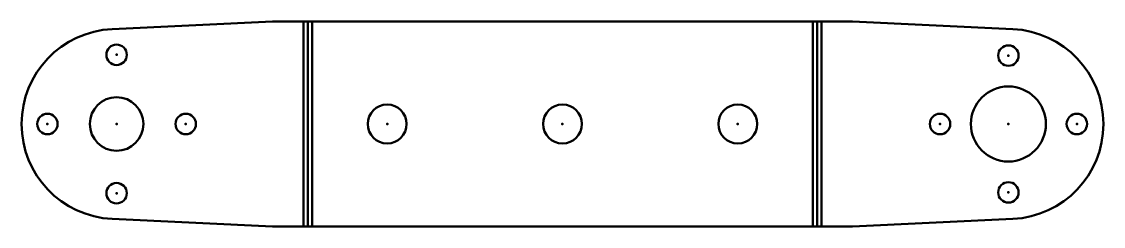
# Model space of a CAD drawing. Header units: millimetres. Extents: x -82 to 29, y -21 to 0.
import ezdxf

# ---------------------------------------------------------------- set-up
doc = ezdxf.new("R2010")
doc.units = ezdxf.units.MM
for name, color, linetype, lineweight in [('IV_ARC_CENTERS', 7, 'Continuous', 50), ('IV_BEND_DOWN', 7, 'Continuous', 50), ('IV_INTERIOR_PROFILES', 7, 'Continuous', 50), ('IV_OUTER_PROFILE', 7, 'Continuous', 50), ('IV_TANGENT', 7, 'Continuous', 50)]:
    doc.layers.add(name, color=color, linetype=linetype, lineweight=lineweight)

msp = doc.modelspace()

# ---------------------------------------------------------------- linework, layer by layer
at = {"layer": 'IV_ARC_CENTERS'}
for p in [(-72.37, -3.4), (19.19, -3.48), (-79.47, -10.5), (-72.37, -10.5), (-72.37, -10.5), (-65.27, -10.5), (-44.59, -10.5), (-26.59, -10.5), (-8.59, -10.5), (12.17, -10.5), (19.19, -10.5), (19.19, -10.5), (26.22, -10.5), (-72.37, -17.6), (19.19, -17.52)]:
    msp.add_point(p, dxfattribs=at)
at = {"layer": 'IV_BEND_DOWN'}
for p, q in [((-52.73, -21), (-52.73, 0)), ((-0.45, -21), (-0.45, 0))]:
    msp.add_line(p, q, dxfattribs=at)
at = {"layer": 'IV_INTERIOR_PROFILES'}
for centre, radius in [((-72.37, -3.4), 1.05), ((19.19, -3.48), 1.05), ((19.19, -10.5), 3.85), ((-72.37, -10.5), 2.75), ((-44.59, -10.5), 2), ((-26.59, -10.5), 2), ((-8.59, -10.5), 2), ((-79.47, -10.5), 1.05), ((-65.27, -10.5), 1.05), ((12.17, -10.5), 1.05), ((26.22, -10.5), 1.05), ((-72.37, -17.6), 1.05), ((19.19, -17.52), 1.05)]:
    msp.add_circle(centre, radius, dxfattribs=at)
at = {"layer": 'IV_OUTER_PROFILE'}
for p, q in [((-72.82, -0.76), (-56.37, 0)), ((-56.37, 0), (3.19, 0)), ((19.64, -0.76), (3.19, 0)), ((-56.37, -21), (-72.82, -20.24)), ((3.19, -21), (-56.37, -21)), ((3.19, -21), (19.64, -20.24))]:
    msp.add_line(p, q, dxfattribs=at)
for centre, start, end in [((-72.37, -10.5), 92.6466, 267.3534), ((19.19, -10.5), 272.6466, 87.3534)]:
    msp.add_arc(centre, 9.75, start, end, dxfattribs=at)
at = {"layer": 'IV_TANGENT'}
for p, q in [((-53.18, -21), (-53.18, 0)), ((0, 0), (0, -21)), ((-52.28, 0), (-52.28, -21)), ((-0.9, -21), (-0.9, 0))]:
    msp.add_line(p, q, dxfattribs=at)

doc.saveas('drawing.dxf')
